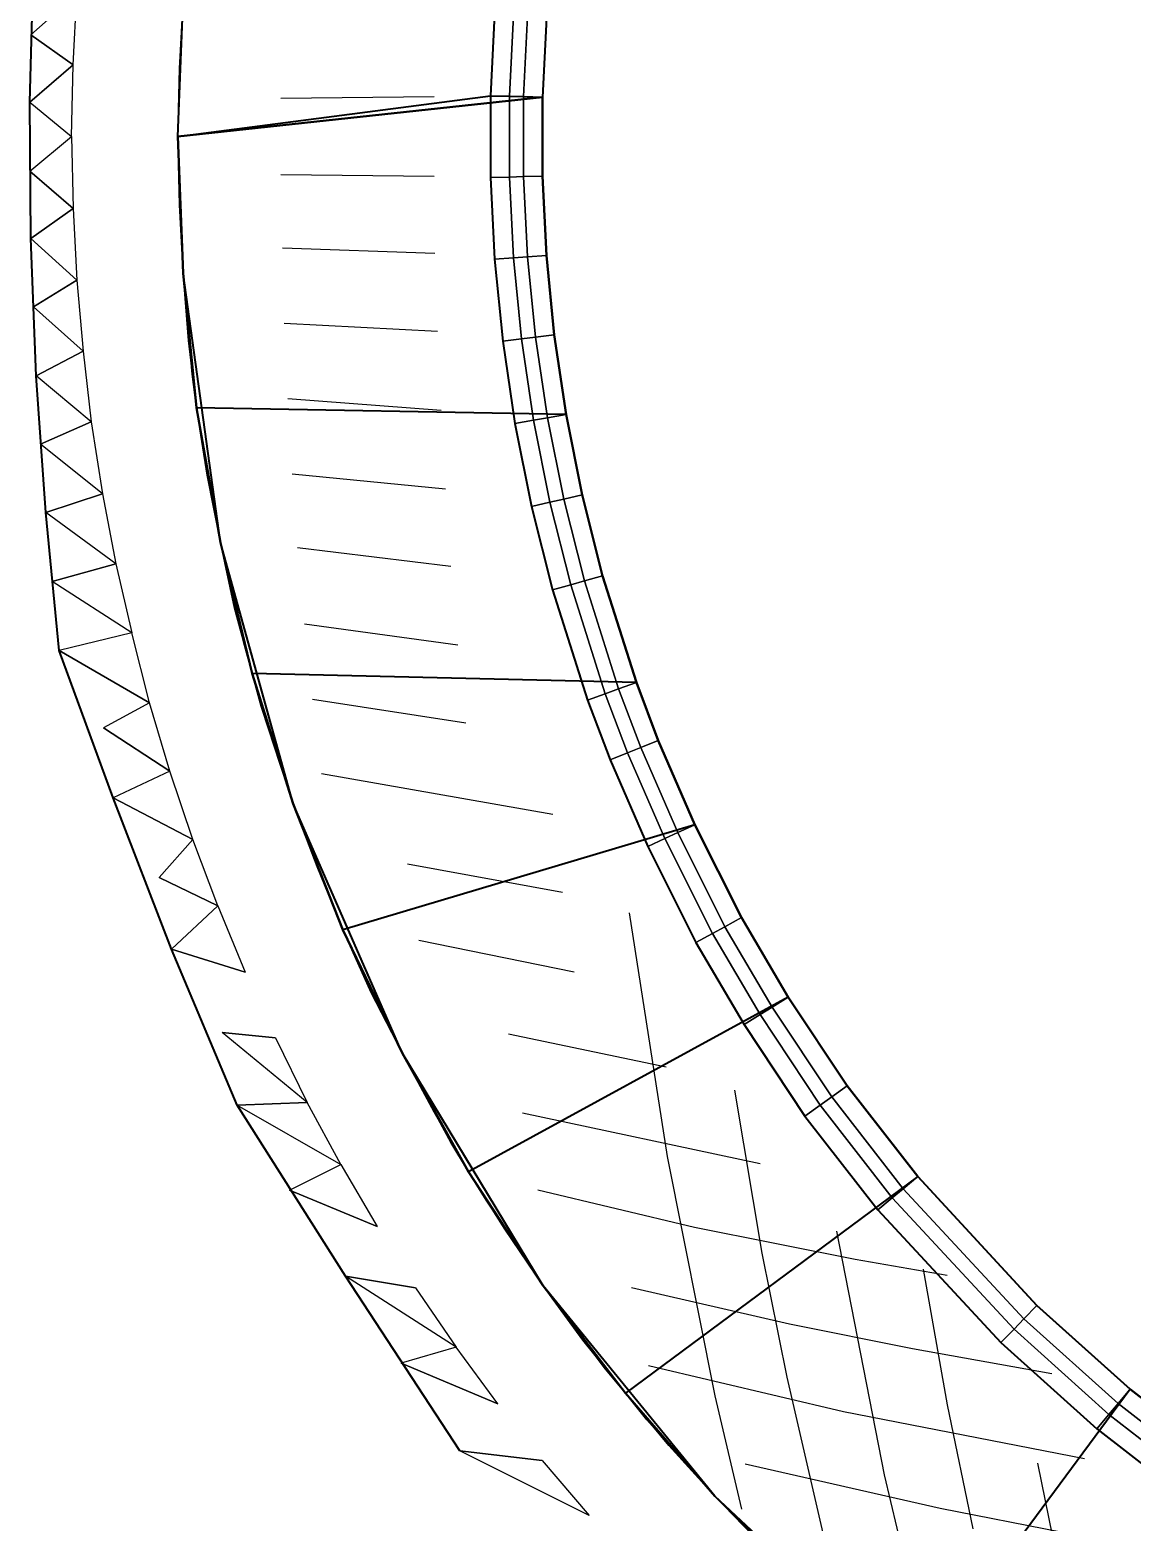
# Model space of a CAD drawing. Extents: x -24.1 to 24.1, y -24.4 to 24.4.
# Drawn here: x -24.15 to -11.71, y -15.64 to 1.2 of the extents above; entities that cross this region are included whole.
import ezdxf

# ---------------------------------------------------------------- set-up
doc = ezdxf.new("R2010")
doc.units = 0
doc.header["$MEASUREMENT"] = 0
doc.layers.get('0').update_dxf_attribs({"linetype": 'CONTINUOUS'})
for name, color, linetype in [('FEA2', 21, 'CONTINUOUS'), ('FEA3', 142, 'CONTINUOUS'), ('Mappers', 7, 'CONTINUOUS'), ('SupportsSph', 200, 'CONTINUOUS'), ('TendonPoints3', 7, 'CONTINUOUS')]:
    doc.layers.add(name, color=color, linetype=linetype)

msp = doc.modelspace()

# ---------------------------------------------------------------- linework, layer by layer
at = {"color": 6, "linetype": 'ByBlock', "lineweight": 40, "ltscale": 100}
for points in [[(-11.67, -19.21, 54.58), (-12.96, -18.36, 54.58), (-14.18, -17.44, 54.58), (-15.34, -16.43, 54.58), (-16.42, -15.34, 54.58), (-17.43, -14.18, 54.58), (-18.36, -12.97, 54.58), (-19.2, -11.68, 54.58), (-19.95, -10.34, 54.58), (-20.62, -8.95, 54.58), (-21.18, -7.53, 54.58), (-21.64, -6.06, 54.58), (-22, -4.58, 54.58), (-22.27, -3.06, 54.58), (-22.42, -1.54, 54.58), (-22.48, 0, 54.58), (-22.42, 1.53, 54.58)], [(-11.67, -19.21, 58.95), (-14.18, -17.44, 58.95), (-16.42, -15.34, 58.95), (-18.36, -12.97, 58.95), (-19.95, -10.34, 58.95), (-21.18, -7.53, 58.95), (-22, -4.58, 58.95), (-22.42, -1.54, 58.95), (-22.48, 0, 58.95), (-22.42, 1.53, 58.95)], [(-18.9062, 1.38287, 59.83309), (-18.95175, 0.46076, 59.83269), (-18.95175, -0.46076, 59.83269), (-18.9062, -1.38287, 59.83309), (-18.9062, -1.38287, 59.83309), (-18.81505, -2.3076, 59.83352), (-18.67667, -3.23671, 59.83413), (-18.4897, -4.17195, 59.83446), (-18.25214, -5.11502, 59.83397), (-17.85858, -6.3575, 59.83326), (-17.60344, -7.03295, 59.83331), (-17.17823, -8.01187, 59.83434), (-16.63487, -9.09455, 59.83188), (-16.08996, -10.01966, 59.83436), (-15.40445, -11.05249, 59.83147), (-14.58325, -12.11052, 59.83344), (-13.19439, -13.60912, 59.83403), (-12.11052, -14.58325, 59.83344), (-11.05249, -15.40445, 59.83147)], [(-18.32202, 1.34014, 58.90201), (-18.36617, 0.44653, 58.90162), (-18.36617, -0.44653, 58.90162), (-18.32202, -1.34014, 58.90201), (-18.23368, -2.2363, 58.90243), (-18.09958, -3.1367, 58.90302), (-17.91839, -4.04304, 58.90334), (-17.68817, -4.95697, 58.90286), (-17.30677, -6.16106, 58.90218), (-17.05952, -6.81564, 58.90223), (-16.64744, -7.76431, 58.90322), (-16.12087, -8.81354, 58.90084), (-15.5928, -9.71007, 58.90324), (-14.92847, -10.71098, 58.90044), (-14.13264, -11.73631, 58.90235), (-12.7867, -13.18861, 58.90292), (-11.73631, -14.13264, 58.90235), (-10.71098, -14.92847, 58.90044)], [(-15.34, -16.43, 54.58), (-16.42, -15.34, 54.58), (-17.43, -14.18, 54.58), (-18.36, -12.97, 54.58), (-19.2, -11.68, 54.58), (-19.95, -10.34, 54.58), (-20.62, -8.95, 54.58), (-21.18, -7.53, 54.58), (-21.64, -6.06, 54.58), (-22, -4.58, 54.58), (-22.27, -3.06, 54.58), (-22.42, -1.54, 54.58), (-22.48, 0, 54.58), (-18.36617, 0.44653, 58.90162), (-18.36617, -0.44653, 58.90162), (-18.32202, -1.34014, 58.90201), (-18.23368, -2.2363, 58.90243), (-18.09958, -3.1367, 58.90302), (-17.91839, -4.04304, 58.90334), (-17.68817, -4.95697, 58.90286), (-17.30677, -6.16106, 58.90218), (-17.05952, -6.81564, 58.90223), (-16.64744, -7.76431, 58.90322), (-16.12087, -8.81354, 58.90084), (-15.5928, -9.71007, 58.90324), (-14.92847, -10.71098, 58.90044), (-14.13264, -11.73631, 58.90235), (-12.7867, -13.18861, 58.90292), (-11.73631, -14.13264, 58.90235), (-10.71098, -14.92847, 58.90044)]]:
    msp.add_polyline3d(points, dxfattribs=at)
for points in [[(-22.42, 1.53, 58.95), (-22.32, 2.68, 57.58), (-22.42, 1.53, 56.77), (-22.47, 0.38, 57.58)], [(-22.42, 1.53, 55.67), (-22.36, 2.3, 55.13), (-22.42, 1.53, 54.58), (-22.46, 0.77, 55.13)], [(-22.42, 1.53, 56.77), (-22.36, 2.3, 56.22), (-22.42, 1.53, 55.67), (-22.46, 0.77, 56.22)], [(-22.42, 1.53, 58.95), (-22.47, 0.38, 57.58), (-22.48, 0, 57.86)], [(-22.46, 0.77, 56.22), (-22.42, 1.53, 55.67), (-22.46, 0.77, 55.13), (-22.48, 0, 55.67)], [(-22.48, 0, 57.13), (-22.47, 0.38, 57.58), (-22.42, 1.53, 56.77), (-22.46, 0.77, 56.22)], [(-22.42, 1.53, 54.58), (-22.48, 0, 54.58), (-22.46, 0.77, 55.13)], [(-22.42, 1.53, 58.95), (-22.48, 0, 58.95), (-22.48, 0, 57.86)], [(-18.69377, 1.36734, 59.49452), (-18.73881, 0.45559, 59.49412), (-18.95175, 0.46076, 59.83269), (-18.9062, 1.38287, 59.83309)], [(-18.53445, 1.35568, 59.24059), (-18.57911, 0.4517, 59.24019), (-18.73881, 0.45559, 59.49412), (-18.69377, 1.36734, 59.49452)], [(-18.32202, 1.34014, 58.90201), (-18.36617, 0.44653, 58.90162), (-18.57911, 0.4517, 59.24019), (-18.53445, 1.35568, 59.24059)], [(-22.46, 0.77, 56.22), (-22.48, 0, 57.13), (-22.48, 0, 55.67)], [(-22.46, 0.77, 55.13), (-22.48, 0, 55.67), (-22.48, 0, 54.58)], [(-22.47, 0.38, 57.58), (-22.48, 0, 57.86), (-22.48, 0, 57.13)]]:
    msp.add_3dface(points)
at = {"layer": 'FEA2', "color": 6, "linetype": 'ByBlock', "lineweight": 40, "ltscale": 100}
msp.add_polyline3d([(-22.48, 0, 54.58), (-22.48, 0, 55.67), (-22.48, 0, 57.13), (-22.48, 0, 57.86), (-22.48, 0, 58.95), (-18.95175, 0.46076, 59.83269), (-18.73881, 0.45559, 59.49412), (-18.57911, 0.4517, 59.24019), (-18.36617, 0.44653, 58.90162)], close=True, dxfattribs=at)
for points in [[(-14.18, -17.44, 58.95), (-16.42, -15.34, 58.95), (-18.36, -12.97, 58.95), (-19.95, -10.34, 58.95), (-21.18, -7.53, 58.95), (-22, -4.58, 58.95), (-22.42, -1.54, 58.95), (-22.48, 0, 58.95), (-18.95175, 0.46076, 59.83269), (-18.95175, -0.46076, 59.83269), (-18.9062, -1.38287, 59.83309), (-18.81505, -2.3076, 59.83352), (-18.67667, -3.23671, 59.83413), (-18.4897, -4.17195, 59.83446), (-18.25214, -5.11502, 59.83397), (-17.85858, -6.3575, 59.83326), (-17.60344, -7.03295, 59.83331), (-17.17823, -8.01187, 59.83434), (-16.63487, -9.09455, 59.83188), (-16.08996, -10.01966, 59.83436), (-15.40445, -11.05249, 59.83147), (-14.58325, -12.11052, 59.83344), (-13.19439, -13.60912, 59.83403), (-12.11052, -14.58325, 59.83344), (-11.05249, -15.40445, 59.83147)], [(-18.09958, -3.1367, 58.90302), (-18.23368, -2.2363, 58.90243), (-18.32202, -1.34014, 58.90201), (-18.36617, -0.44653, 58.90162), (-18.36617, 0.44653, 58.90162), (-22.48, 0, 54.58), (-22.42, -1.54, 54.58), (-22.27, -3.06, 54.58)], [(-17.30677, -6.16106, 58.90218), (-17.68817, -4.95697, 58.90286), (-17.91839, -4.04304, 58.90334), (-18.09958, -3.1367, 58.90302), (-22.27, -3.06, 54.58), (-22, -4.58, 54.58), (-21.64, -6.06, 54.58)], [(-16.64744, -7.76431, 58.90322), (-17.05952, -6.81564, 58.90223), (-17.30677, -6.16106, 58.90218), (-21.64, -6.06, 54.58), (-21.18, -7.53, 54.58), (-20.62, -8.95, 54.58)], [(-15.5928, -9.71007, 58.90324), (-16.12087, -8.81354, 58.90084), (-16.64744, -7.76431, 58.90322), (-20.62, -8.95, 54.58), (-19.95, -10.34, 54.58), (-19.2, -11.68, 54.58)], [(-14.13264, -11.73631, 58.90235), (-14.92847, -10.71098, 58.90044), (-15.5928, -9.71007, 58.90324), (-19.2, -11.68, 54.58), (-18.36, -12.97, 54.58), (-17.43, -14.18, 54.58)], [(-11.73631, -14.13264, 58.90235), (-12.7867, -13.18861, 58.90292), (-14.13264, -11.73631, 58.90235), (-17.43, -14.18, 54.58), (-16.42, -15.34, 54.58), (-15.34, -16.43, 54.58), (-14.18, -17.44, 54.58)], [(-8.81354, -16.12087, 58.90084), (-9.71007, -15.5928, 58.90324), (-10.71098, -14.92847, 58.90044), (-11.73631, -14.13264, 58.90235), (-14.18, -17.44, 54.58), (-12.96, -18.36, 54.58), (-11.67, -19.21, 54.58)]]:
    msp.add_polyline3d(points, dxfattribs=at)
at = {"layer": 'FEA2'}
for points in [[(-18.73881, 0.45559, 59.49412), (-18.73881, -0.45559, 59.49412), (-18.95175, -0.46076, 59.83269), (-18.95175, 0.46076, 59.83269)], [(-18.57911, 0.4517, 59.24019), (-18.57911, -0.4517, 59.24019), (-18.73881, -0.45559, 59.49412), (-18.73881, 0.45559, 59.49412)], [(-18.36617, 0.44653, 58.90162), (-18.36617, -0.44653, 58.90162), (-18.57911, -0.4517, 59.24019), (-18.57911, 0.4517, 59.24019)], [(-22.42, -1.54, 58.95), (-22.48, 0, 57.86), (-22.47, -0.38, 57.58)], [(-22.46, -0.77, 56.22), (-22.48, 0, 55.67), (-22.46, -0.77, 55.13), (-22.42, -1.54, 55.67)], [(-22.42, -1.54, 56.77), (-22.47, -0.38, 57.58), (-22.48, 0, 57.13), (-22.46, -0.77, 56.22)], [(-22.48, 0, 54.58), (-22.42, -1.54, 54.58), (-22.46, -0.77, 55.13)], [(-22.42, -1.54, 58.95), (-22.48, 0, 58.95), (-22.48, 0, 57.86)], [(-22.47, -0.38, 57.58), (-22.48, 0, 57.86), (-22.48, 0, 57.13)], [(-22.46, -0.77, 56.22), (-22.48, 0, 57.13), (-22.48, 0, 55.67)], [(-22.46, -0.77, 55.13), (-22.48, 0, 55.67), (-22.48, 0, 54.58)], [(-22.42, -1.54, 58.95), (-22.47, -0.38, 57.58), (-22.42, -1.54, 56.77), (-22.32, -2.68, 57.58)], [(-18.73881, -0.45559, 59.49412), (-18.69377, -1.36734, 59.49452), (-18.9062, -1.38287, 59.83309), (-18.95175, -0.46076, 59.83269)], [(-18.57911, -0.4517, 59.24019), (-18.53445, -1.35568, 59.24059), (-18.69377, -1.36734, 59.49452), (-18.73881, -0.45559, 59.49412)], [(-18.36617, -0.44653, 58.90162), (-18.32202, -1.34014, 58.90201), (-18.53445, -1.35568, 59.24059), (-18.57911, -0.4517, 59.24019)], [(-22.42, -1.54, 55.67), (-22.46, -0.77, 55.13), (-22.42, -1.54, 54.58), (-22.36, -2.3, 55.13)], [(-22.42, -1.54, 56.77), (-22.46, -0.77, 56.22), (-22.42, -1.54, 55.67), (-22.36, -2.3, 56.22)], [(-18.32202, -1.34014, 58.90201), (-18.23368, -2.2363, 58.90243), (-18.44509, -2.26223, 59.24101), (-18.53445, -1.35568, 59.24059)], [(-18.69377, -1.36734, 59.49452), (-18.60364, -2.28167, 59.49494), (-18.81505, -2.3076, 59.83352), (-18.9062, -1.38287, 59.83309)], [(-18.53445, -1.35568, 59.24059), (-18.44509, -2.26223, 59.24101), (-18.60364, -2.28167, 59.49494), (-18.69377, -1.36734, 59.49452)], [(-22.42, -1.54, 58.95), (-22.32, -2.68, 57.58), (-22.27, -3.06, 57.86)], [(-22, -4.58, 58.95), (-22.42, -1.54, 58.95), (-22.27, -3.06, 57.86)], [(-22.36, -2.3, 56.22), (-22.42, -1.54, 55.67), (-22.36, -2.3, 55.13), (-22.27, -3.06, 55.67)], [(-22.27, -3.06, 57.13), (-22.32, -2.68, 57.58), (-22.42, -1.54, 56.77), (-22.36, -2.3, 56.22)], [(-22.42, -1.54, 54.58), (-22.27, -3.06, 54.58), (-22.36, -2.3, 55.13)], [(-22.27, -3.06, 55.67), (-22.36, -2.3, 55.13), (-22.27, -3.06, 54.58), (-22.15, -3.82, 55.13)], [(-22.15, -3.82, 56.22), (-22.27, -3.06, 57.13), (-22.36, -2.3, 56.22), (-22.27, -3.06, 55.67)], [(-18.60364, -2.28167, 59.49494), (-18.46682, -3.20035, 59.49555), (-18.67667, -3.23671, 59.83413), (-18.81505, -2.3076, 59.83352)], [(-18.44509, -2.26223, 59.24101), (-18.30943, -3.17307, 59.24161), (-18.46682, -3.20035, 59.49555), (-18.60364, -2.28167, 59.49494)], [(-18.23368, -2.2363, 58.90243), (-18.09958, -3.1367, 58.90302), (-18.30943, -3.17307, 59.24161), (-18.44509, -2.26223, 59.24101)], [(-22.21, -3.44, 57.58), (-22.27, -3.06, 57.86), (-22.32, -2.68, 57.58), (-22.27, -3.06, 57.13)], [(-22, -4.58, 58.95), (-22.27, -3.06, 57.86), (-22.21, -3.44, 57.58)], [(-22.15, -3.82, 56.22), (-22.27, -3.06, 55.67), (-22.15, -3.82, 55.13), (-22, -4.58, 55.67)], [(-22.21, -3.44, 57.58), (-22.27, -3.06, 57.13), (-22.15, -3.82, 56.22), (-22, -4.58, 56.77)], [(-22.27, -3.06, 54.58), (-22, -4.58, 54.58), (-22.15, -3.82, 55.13)], [(-18.30943, -3.17307, 59.24161), (-18.12614, -4.08992, 59.24193), (-18.28195, -4.12507, 59.49587), (-18.46682, -3.20035, 59.49555)], [(-18.09958, -3.1367, 58.90302), (-17.91839, -4.04304, 58.90334), (-18.12614, -4.08992, 59.24193), (-18.30943, -3.17307, 59.24161)], [(-18.46682, -3.20035, 59.49555), (-18.28195, -4.12507, 59.49587), (-18.4897, -4.17195, 59.83446), (-18.67667, -3.23671, 59.83413)], [(-22, -4.58, 58.95), (-22.21, -3.44, 57.58), (-22, -4.58, 56.77), (-21.74, -5.7, 57.58)], [(-22, -4.58, 55.67), (-22.15, -3.82, 55.13), (-22, -4.58, 54.58), (-21.84, -5.32, 55.13)], [(-22, -4.58, 56.77), (-22.15, -3.82, 56.22), (-22, -4.58, 55.67), (-21.84, -5.32, 56.22)], [(-18.28195, -4.12507, 59.49587), (-18.04706, -5.05755, 59.49538), (-18.25214, -5.11502, 59.83397), (-18.4897, -4.17195, 59.83446)], [(-18.12614, -4.08992, 59.24193), (-17.89325, -5.01444, 59.24145), (-18.04706, -5.05755, 59.49538), (-18.28195, -4.12507, 59.49587)], [(-17.91839, -4.04304, 58.90334), (-17.68817, -4.95697, 58.90286), (-17.89325, -5.01444, 59.24145), (-18.12614, -4.08992, 59.24193)], [(-21.18, -7.53, 58.95), (-22, -4.58, 58.95), (-21.64, -6.06, 57.86)], [(-22, -4.58, 58.95), (-21.74, -5.7, 57.58), (-21.64, -6.06, 57.86)], [(-21.84, -5.32, 56.22), (-22, -4.58, 55.67), (-21.84, -5.32, 55.13), (-21.64, -6.06, 55.67)], [(-21.64, -6.06, 57.13), (-21.74, -5.7, 57.58), (-22, -4.58, 56.77), (-21.84, -5.32, 56.22)], [(-22, -4.58, 54.58), (-21.64, -6.06, 54.58), (-21.84, -5.32, 55.13)], [(-17.89325, -5.01444, 59.24145), (-17.50743, -6.23249, 59.24075), (-17.65792, -6.28606, 59.49469), (-18.04706, -5.05755, 59.49538)], [(-17.68817, -4.95697, 58.90286), (-17.30677, -6.16106, 58.90218), (-17.50743, -6.23249, 59.24075), (-17.89325, -5.01444, 59.24145)], [(-18.04706, -5.05755, 59.49538), (-17.65792, -6.28606, 59.49469), (-17.85858, -6.3575, 59.83326), (-18.25214, -5.11502, 59.83397)], [(-21.64, -6.06, 55.67), (-21.84, -5.32, 55.13), (-21.64, -6.06, 54.58), (-21.42, -6.8, 55.13)], [(-21.42, -6.8, 56.22), (-21.64, -6.06, 57.13), (-21.84, -5.32, 56.22), (-21.64, -6.06, 55.67)], [(-21.54, -6.43, 57.58), (-21.64, -6.06, 57.86), (-21.74, -5.7, 57.58), (-21.64, -6.06, 57.13)], [(-21.18, -7.53, 58.95), (-21.64, -6.06, 57.86), (-21.54, -6.43, 57.58)], [(-21.42, -6.8, 56.22), (-21.64, -6.06, 55.67), (-21.42, -6.8, 55.13), (-21.18, -7.53, 55.67)], [(-21.54, -6.43, 57.58), (-21.64, -6.06, 57.13), (-21.42, -6.8, 56.22), (-21.18, -7.53, 56.77)], [(-21.64, -6.06, 54.58), (-21.18, -7.53, 54.58), (-21.42, -6.8, 55.13)], [(-17.30677, -6.16106, 58.90218), (-17.05952, -6.81564, 58.90223), (-17.25731, -6.89466, 59.2408), (-17.50743, -6.23249, 59.24075)], [(-17.65792, -6.28606, 59.49469), (-17.40565, -6.95393, 59.49473), (-17.60344, -7.03295, 59.83331), (-17.85858, -6.3575, 59.83326)], [(-17.50743, -6.23249, 59.24075), (-17.25731, -6.89466, 59.2408), (-17.40565, -6.95393, 59.49473), (-17.65792, -6.28606, 59.49469)], [(-21.18, -7.53, 58.95), (-21.54, -6.43, 57.58), (-21.18, -7.53, 56.77), (-20.76, -8.6, 57.58)], [(-21.18, -7.53, 55.67), (-21.42, -6.8, 55.13), (-21.18, -7.53, 54.58), (-20.91, -8.24, 55.13)], [(-21.18, -7.53, 56.77), (-21.42, -6.8, 56.22), (-21.18, -7.53, 55.67), (-20.91, -8.24, 56.22)], [(-17.25731, -6.89466, 59.2408), (-16.84046, -7.85433, 59.24181), (-16.98522, -7.92185, 59.49575), (-17.40565, -6.95393, 59.49473)], [(-17.05952, -6.81564, 58.90223), (-16.64744, -7.76431, 58.90322), (-16.84046, -7.85433, 59.24181), (-17.25731, -6.89466, 59.2408)], [(-17.40565, -6.95393, 59.49473), (-16.98522, -7.92185, 59.49575), (-17.17823, -8.01187, 59.83434), (-17.60344, -7.03295, 59.83331)], [(-21.18, -7.53, 58.95), (-20.76, -8.6, 57.58), (-20.62, -8.95, 57.86)], [(-19.95, -10.34, 58.95), (-21.18, -7.53, 58.95), (-20.62, -8.95, 57.86)], [(-20.91, -8.24, 56.22), (-21.18, -7.53, 55.67), (-20.91, -8.24, 55.13), (-20.62, -8.95, 55.67)], [(-20.62, -8.95, 57.13), (-20.76, -8.6, 57.58), (-21.18, -7.53, 56.77), (-20.91, -8.24, 56.22)], [(-21.18, -7.53, 54.58), (-20.62, -8.95, 54.58), (-20.91, -8.24, 55.13)], [(-16.84046, -7.85433, 59.24181), (-16.30778, -8.91572, 59.2394), (-16.44796, -8.99236, 59.49332), (-16.98522, -7.92185, 59.49575)], [(-16.64744, -7.76431, 58.90322), (-16.12087, -8.81354, 58.90084), (-16.30778, -8.91572, 59.2394), (-16.84046, -7.85433, 59.24181)], [(-16.98522, -7.92185, 59.49575), (-16.44796, -8.99236, 59.49332), (-16.63487, -9.09455, 59.83188), (-17.17823, -8.01187, 59.83434)], [(-20.62, -8.95, 55.67), (-20.91, -8.24, 55.13), (-20.62, -8.95, 54.58), (-20.3, -9.66, 55.13)], [(-20.3, -9.66, 56.22), (-20.62, -8.95, 57.13), (-20.91, -8.24, 56.22), (-20.62, -8.95, 55.67)], [(-20.46, -9.3, 57.58), (-20.62, -8.95, 57.86), (-20.76, -8.6, 57.58), (-20.62, -8.95, 57.13)], [(-16.30778, -8.91572, 59.2394), (-15.77358, -9.82265, 59.24183), (-15.90917, -9.90708, 59.49577), (-16.44796, -8.99236, 59.49332)], [(-16.12087, -8.81354, 58.90084), (-15.5928, -9.71007, 58.90324), (-15.77358, -9.82265, 59.24183), (-16.30778, -8.91572, 59.2394)], [(-19.95, -10.34, 58.95), (-20.62, -8.95, 57.86), (-20.46, -9.3, 57.58)], [(-20.3, -9.66, 56.22), (-20.62, -8.95, 55.67), (-20.3, -9.66, 55.13), (-19.95, -10.34, 55.67)], [(-19.95, -10.34, 56.77), (-20.46, -9.3, 57.58), (-20.62, -8.95, 57.13), (-20.3, -9.66, 56.22)], [(-20.62, -8.95, 54.58), (-19.95, -10.34, 54.58), (-20.3, -9.66, 55.13)], [(-16.44796, -8.99236, 59.49332), (-15.90917, -9.90708, 59.49577), (-16.08996, -10.01966, 59.83436), (-16.63487, -9.09455, 59.83188)], [(-19.95, -10.34, 58.95), (-20.46, -9.3, 57.58), (-19.95, -10.34, 56.77), (-19.4, -11.35, 57.58)], [(-19.95, -10.34, 55.67), (-20.3, -9.66, 55.13), (-19.95, -10.34, 54.58), (-19.59, -11.01, 55.13)], [(-19.95, -10.34, 56.77), (-20.3, -9.66, 56.22), (-19.95, -10.34, 55.67), (-19.59, -11.01, 56.22)], [(-15.5928, -9.71007, 58.90324), (-14.92847, -10.71098, 58.90044), (-15.10155, -10.83516, 59.239), (-15.77358, -9.82265, 59.24183)], [(-15.90917, -9.90708, 59.49577), (-15.23136, -10.9283, 59.49292), (-15.40445, -11.05249, 59.83147), (-16.08996, -10.01966, 59.83436)], [(-15.77358, -9.82265, 59.24183), (-15.10155, -10.83516, 59.239), (-15.23136, -10.9283, 59.49292), (-15.90917, -9.90708, 59.49577)], [(-19.95, -10.34, 58.95), (-19.4, -11.35, 57.58), (-19.2, -11.68, 57.86)], [(-18.36, -12.97, 58.95), (-19.95, -10.34, 58.95), (-19.2, -11.68, 57.86)], [(-19.59, -11.01, 56.22), (-19.95, -10.34, 55.67), (-19.59, -11.01, 55.13), (-19.2, -11.68, 55.67)], [(-19.2, -11.68, 57.13), (-19.4, -11.35, 57.58), (-19.95, -10.34, 56.77), (-19.59, -11.01, 56.22)], [(-19.95, -10.34, 54.58), (-19.2, -11.68, 54.58), (-19.59, -11.01, 55.13)], [(-14.92847, -10.71098, 58.90044), (-14.13264, -11.73631, 58.90235), (-14.2965, -11.87239, 59.24093), (-15.10155, -10.83516, 59.239)], [(-15.23136, -10.9283, 59.49292), (-14.41939, -11.97444, 59.49486), (-14.58325, -12.11052, 59.83344), (-15.40445, -11.05249, 59.83147)], [(-15.10155, -10.83516, 59.239), (-14.2965, -11.87239, 59.24093), (-14.41939, -11.97444, 59.49486), (-15.23136, -10.9283, 59.49292)], [(-19.2, -11.68, 55.67), (-19.59, -11.01, 55.13), (-19.2, -11.68, 54.58), (-18.79, -12.33, 55.13)], [(-18.79, -12.33, 56.22), (-19.2, -11.68, 57.13), (-19.59, -11.01, 56.22), (-19.2, -11.68, 55.67)], [(-19, -12, 57.58), (-19.2, -11.68, 57.86), (-19.4, -11.35, 57.58), (-19.2, -11.68, 57.13)], [(-18.36, -12.97, 58.95), (-19.2, -11.68, 57.86), (-19, -12, 57.58)], [(-18.79, -12.33, 56.22), (-19.2, -11.68, 55.67), (-18.79, -12.33, 55.13), (-18.36, -12.97, 55.67)], [(-19, -12, 57.58), (-19.2, -11.68, 57.13), (-18.79, -12.33, 56.22), (-18.36, -12.97, 56.77)], [(-19.2, -11.68, 54.58), (-18.36, -12.97, 54.58), (-18.79, -12.33, 55.13)], [(-14.13264, -11.73631, 58.90235), (-12.7867, -13.18861, 58.90292), (-12.93495, -13.34152, 59.24151), (-14.2965, -11.87239, 59.24093)], [(-14.2965, -11.87239, 59.24093), (-12.93495, -13.34152, 59.24151), (-13.04614, -13.45621, 59.49545), (-14.41939, -11.97444, 59.49486)], [(-18.36, -12.97, 58.95), (-19, -12, 57.58), (-18.36, -12.97, 56.77), (-17.67, -13.89, 57.58)], [(-14.41939, -11.97444, 59.49486), (-13.04614, -13.45621, 59.49545), (-13.19439, -13.60912, 59.83403), (-14.58325, -12.11052, 59.83344)], [(-18.36, -12.97, 55.67), (-18.79, -12.33, 55.13), (-18.36, -12.97, 54.58), (-17.91, -13.58, 55.13)], [(-18.36, -12.97, 56.77), (-18.79, -12.33, 56.22), (-18.36, -12.97, 55.67), (-17.91, -13.58, 56.22)], [(-18.36, -12.97, 58.95), (-17.67, -13.89, 57.58), (-17.43, -14.18, 57.86)], [(-16.42, -15.34, 58.95), (-18.36, -12.97, 58.95), (-17.43, -14.18, 57.86)], [(-17.91, -13.58, 56.22), (-18.36, -12.97, 55.67), (-17.91, -13.58, 55.13), (-17.43, -14.18, 55.67)], [(-17.43, -14.18, 57.13), (-17.67, -13.89, 57.58), (-18.36, -12.97, 56.77), (-17.91, -13.58, 56.22)], [(-18.36, -12.97, 54.58), (-17.43, -14.18, 54.58), (-17.91, -13.58, 55.13)], [(-12.7867, -13.18861, 58.90292), (-11.73631, -14.13264, 58.90235), (-11.87239, -14.2965, 59.24093), (-12.93495, -13.34152, 59.24151)], [(-13.04614, -13.45621, 59.49545), (-11.97444, -14.41939, 59.49486), (-12.11052, -14.58325, 59.83344), (-13.19439, -13.60912, 59.83403)], [(-12.93495, -13.34152, 59.24151), (-11.87239, -14.2965, 59.24093), (-11.97444, -14.41939, 59.49486), (-13.04614, -13.45621, 59.49545)], [(-17.43, -14.18, 55.67), (-17.91, -13.58, 55.13), (-17.43, -14.18, 54.58), (-16.94, -14.77, 55.13)], [(-16.94, -14.77, 56.22), (-17.43, -14.18, 57.13), (-17.91, -13.58, 56.22), (-17.43, -14.18, 55.67)], [(-17.19, -14.48, 57.58), (-17.43, -14.18, 57.86), (-17.67, -13.89, 57.58), (-17.43, -14.18, 57.13)], [(-11.73631, -14.13264, 58.90235), (-10.71098, -14.92847, 58.90044), (-10.83516, -15.10155, 59.239), (-11.87239, -14.2965, 59.24093)], [(-16.42, -15.34, 58.95), (-17.43, -14.18, 57.86), (-17.19, -14.48, 57.58)], [(-16.94, -14.77, 56.22), (-17.43, -14.18, 55.67), (-16.94, -14.77, 55.13), (-16.42, -15.34, 55.67)], [(-16.42, -15.34, 56.77), (-17.19, -14.48, 57.58), (-17.43, -14.18, 57.13), (-16.94, -14.77, 56.22)], [(-17.43, -14.18, 54.58), (-16.42, -15.34, 54.58), (-16.94, -14.77, 55.13)], [(-11.87239, -14.2965, 59.24093), (-10.83516, -15.10155, 59.239), (-10.9283, -15.23136, 59.49292), (-11.97444, -14.41939, 59.49486)], [(-16.42, -15.34, 58.95), (-17.19, -14.48, 57.58), (-16.42, -15.34, 56.77), (-15.62, -16.16, 57.58)], [(-11.97444, -14.41939, 59.49486), (-10.9283, -15.23136, 59.49292), (-11.05249, -15.40445, 59.83147), (-12.11052, -14.58325, 59.83344)], [(-16.42, -15.34, 55.67), (-16.94, -14.77, 55.13), (-16.42, -15.34, 54.58), (-15.89, -15.89, 55.13)], [(-16.42, -15.34, 56.77), (-16.94, -14.77, 56.22), (-16.42, -15.34, 55.67), (-15.89, -15.89, 56.22)], [(-16.42, -15.34, 58.95), (-15.62, -16.16, 57.58), (-15.34, -16.43, 57.86)], [(-14.18, -17.44, 58.95), (-16.42, -15.34, 58.95), (-15.34, -16.43, 57.86)], [(-15.89, -15.89, 56.22), (-16.42, -15.34, 55.67), (-15.89, -15.89, 55.13), (-15.34, -16.43, 55.67)], [(-15.34, -16.43, 57.13), (-15.62, -16.16, 57.58), (-16.42, -15.34, 56.77), (-15.89, -15.89, 56.22)], [(-16.42, -15.34, 54.58), (-15.34, -16.43, 54.58), (-15.89, -15.89, 55.13)]]:
    msp.add_3dface(points, dxfattribs=at)
at = {"layer": 'FEA3', "color": 40, "linetype": 'ByBlock', "lineweight": 40, "ltscale": 100}
for points in [[(-11.67, -19.21, 58.95), (-14.18, -17.44, 58.95), (-16.42, -15.34, 58.95), (-18.36, -12.97, 58.95), (-19.95, -10.34, 58.95), (-21.18, -7.53, 58.95), (-22, -4.58, 58.95), (-22.42, -1.54, 58.95), (-22.48, 0, 58.95), (-22.42, 1.53, 58.95)], [(-11.67, -19.21, 54.58), (-12.96, -18.36, 54.58), (-14.18, -17.44, 54.58), (-15.34, -16.43, 54.58), (-16.42, -15.34, 54.58), (-17.43, -14.18, 54.58), (-18.36, -12.97, 54.58), (-19.2, -11.68, 54.58), (-19.95, -10.34, 54.58), (-20.62, -8.95, 54.58), (-21.18, -7.53, 54.58), (-21.64, -6.06, 54.58), (-22, -4.58, 54.58), (-22.27, -3.06, 54.58), (-22.42, -1.54, 54.58), (-22.48, 0, 54.58), (-22.42, 1.53, 54.58)], [(-18.9062, 1.38287, 59.83309), (-18.95175, 0.46076, 59.83269), (-18.95175, -0.46076, 59.83269), (-18.9062, -1.38287, 59.83309), (-18.81505, -2.3076, 59.83352), (-18.67667, -3.23671, 59.83413), (-18.4897, -4.17195, 59.83446), (-18.25214, -5.11502, 59.83397), (-17.85858, -6.3575, 59.83326), (-17.60344, -7.03295, 59.83331), (-17.17823, -8.01187, 59.83434), (-16.63487, -9.09455, 59.83188), (-16.08996, -10.01966, 59.83436), (-15.40445, -11.05249, 59.83147), (-14.58325, -12.11052, 59.83344), (-13.19439, -13.60912, 59.83403), (-12.11052, -14.58325, 59.83344), (-11.05249, -15.40445, 59.83147)], [(-18.32202, 1.34014, 58.90201), (-18.36617, 0.44653, 58.90162), (-18.36617, -0.44653, 58.90162), (-18.32202, -1.34014, 58.90201), (-18.23368, -2.2363, 58.90243), (-18.09958, -3.1367, 58.90302), (-17.91839, -4.04304, 58.90334), (-17.68817, -4.95697, 58.90286), (-17.30677, -6.16106, 58.90218), (-17.05952, -6.81564, 58.90223), (-16.64744, -7.76431, 58.90322), (-16.12087, -8.81354, 58.90084), (-15.5928, -9.71007, 58.90324), (-14.92847, -10.71098, 58.90044), (-14.13264, -11.73631, 58.90235), (-12.7867, -13.18861, 58.90292), (-11.73631, -14.13264, 58.90235), (-10.71098, -14.92847, 58.90044)]]:
    msp.add_polyline3d(points, dxfattribs=at)
at = {"layer": 'FEA3'}
for points in [[(-22.42, 1.53, 58.95), (-22.32, 2.68, 57.58), (-22.42, 1.53, 56.77), (-22.47, 0.38, 57.58)], [(-22.42, 1.53, 55.67), (-22.36, 2.3, 55.13), (-22.42, 1.53, 54.58), (-22.46, 0.77, 55.13)], [(-22.42, 1.53, 56.77), (-22.36, 2.3, 56.22), (-22.42, 1.53, 55.67), (-22.46, 0.77, 56.22)], [(-22.46, 0.77, 56.22), (-22.42, 1.53, 55.67), (-22.46, 0.77, 55.13), (-22.48, 0, 55.67)], [(-22.48, 0, 57.13), (-22.47, 0.38, 57.58), (-22.42, 1.53, 56.77), (-22.46, 0.77, 56.22)], [(-22.42, 1.53, 58.95), (-22.47, 0.38, 57.58), (-22.48, 0, 57.86)], [(-22.42, 1.53, 54.58), (-22.48, 0, 54.58), (-22.46, 0.77, 55.13)], [(-22.42, 1.53, 58.95), (-22.48, 0, 58.95), (-22.48, 0, 57.86)], [(-18.69377, 1.36734, 59.49452), (-18.73881, 0.45559, 59.49412), (-18.95175, 0.46076, 59.83269), (-18.9062, 1.38287, 59.83309)], [(-18.53445, 1.35568, 59.24059), (-18.57911, 0.4517, 59.24019), (-18.73881, 0.45559, 59.49412), (-18.69377, 1.36734, 59.49452)], [(-18.32202, 1.34014, 58.90201), (-18.36617, 0.44653, 58.90162), (-18.57911, 0.4517, 59.24019), (-18.53445, 1.35568, 59.24059)], [(-22.46, 0.77, 56.22), (-22.48, 0, 57.13), (-22.48, 0, 55.67)], [(-22.46, 0.77, 55.13), (-22.48, 0, 55.67), (-22.48, 0, 54.58)], [(-22.47, 0.38, 57.58), (-22.48, 0, 57.86), (-22.48, 0, 57.13)], [(-18.73881, 0.45559, 59.49412), (-18.73881, -0.45559, 59.49412), (-18.95175, -0.46076, 59.83269), (-18.95175, 0.46076, 59.83269)], [(-18.57911, 0.4517, 59.24019), (-18.57911, -0.4517, 59.24019), (-18.73881, -0.45559, 59.49412), (-18.73881, 0.45559, 59.49412)], [(-18.36617, 0.44653, 58.90162), (-18.36617, -0.44653, 58.90162), (-18.57911, -0.4517, 59.24019), (-18.57911, 0.4517, 59.24019)], [(-22.46, -0.77, 56.22), (-22.48, 0, 55.67), (-22.46, -0.77, 55.13), (-22.42, -1.54, 55.67)], [(-22.42, -1.54, 58.95), (-22.48, 0, 57.86), (-22.47, -0.38, 57.58)], [(-22.42, -1.54, 56.77), (-22.47, -0.38, 57.58), (-22.48, 0, 57.13), (-22.46, -0.77, 56.22)], [(-22.48, 0, 54.58), (-22.42, -1.54, 54.58), (-22.46, -0.77, 55.13)], [(-22.42, -1.54, 58.95), (-22.48, 0, 58.95), (-22.48, 0, 57.86)], [(-22.47, -0.38, 57.58), (-22.48, 0, 57.86), (-22.48, 0, 57.13)], [(-22.46, -0.77, 56.22), (-22.48, 0, 57.13), (-22.48, 0, 55.67)], [(-22.46, -0.77, 55.13), (-22.48, 0, 55.67), (-22.48, 0, 54.58)], [(-22.42, -1.54, 58.95), (-22.47, -0.38, 57.58), (-22.42, -1.54, 56.77), (-22.32, -2.68, 57.58)], [(-18.73881, -0.45559, 59.49412), (-18.69377, -1.36734, 59.49452), (-18.9062, -1.38287, 59.83309), (-18.95175, -0.46076, 59.83269)], [(-18.57911, -0.4517, 59.24019), (-18.53445, -1.35568, 59.24059), (-18.69377, -1.36734, 59.49452), (-18.73881, -0.45559, 59.49412)], [(-18.36617, -0.44653, 58.90162), (-18.32202, -1.34014, 58.90201), (-18.53445, -1.35568, 59.24059), (-18.57911, -0.4517, 59.24019)], [(-22.42, -1.54, 56.77), (-22.46, -0.77, 56.22), (-22.42, -1.54, 55.67), (-22.36, -2.3, 56.22)], [(-22.42, -1.54, 55.67), (-22.46, -0.77, 55.13), (-22.42, -1.54, 54.58), (-22.36, -2.3, 55.13)], [(-18.32202, -1.34014, 58.90201), (-18.23368, -2.2363, 58.90243), (-18.44509, -2.26223, 59.24101), (-18.53445, -1.35568, 59.24059)], [(-18.69377, -1.36734, 59.49452), (-18.60364, -2.28167, 59.49494), (-18.81505, -2.3076, 59.83352), (-18.9062, -1.38287, 59.83309)], [(-18.53445, -1.35568, 59.24059), (-18.44509, -2.26223, 59.24101), (-18.60364, -2.28167, 59.49494), (-18.69377, -1.36734, 59.49452)], [(-22, -4.58, 58.95), (-22.42, -1.54, 58.95), (-22.27, -3.06, 57.86)], [(-22.42, -1.54, 58.95), (-22.32, -2.68, 57.58), (-22.27, -3.06, 57.86)], [(-22.36, -2.3, 56.22), (-22.42, -1.54, 55.67), (-22.36, -2.3, 55.13), (-22.27, -3.06, 55.67)], [(-22.27, -3.06, 57.13), (-22.32, -2.68, 57.58), (-22.42, -1.54, 56.77), (-22.36, -2.3, 56.22)], [(-22.42, -1.54, 54.58), (-22.27, -3.06, 54.58), (-22.36, -2.3, 55.13)], [(-22.27, -3.06, 55.67), (-22.36, -2.3, 55.13), (-22.27, -3.06, 54.58), (-22.15, -3.82, 55.13)], [(-22.15, -3.82, 56.22), (-22.27, -3.06, 57.13), (-22.36, -2.3, 56.22), (-22.27, -3.06, 55.67)], [(-18.60364, -2.28167, 59.49494), (-18.46682, -3.20035, 59.49555), (-18.67667, -3.23671, 59.83413), (-18.81505, -2.3076, 59.83352)], [(-18.44509, -2.26223, 59.24101), (-18.30943, -3.17307, 59.24161), (-18.46682, -3.20035, 59.49555), (-18.60364, -2.28167, 59.49494)], [(-18.23368, -2.2363, 58.90243), (-18.09958, -3.1367, 58.90302), (-18.30943, -3.17307, 59.24161), (-18.44509, -2.26223, 59.24101)], [(-22.21, -3.44, 57.58), (-22.27, -3.06, 57.86), (-22.32, -2.68, 57.58), (-22.27, -3.06, 57.13)], [(-22, -4.58, 58.95), (-22.27, -3.06, 57.86), (-22.21, -3.44, 57.58)], [(-22.15, -3.82, 56.22), (-22.27, -3.06, 55.67), (-22.15, -3.82, 55.13), (-22, -4.58, 55.67)], [(-22.21, -3.44, 57.58), (-22.27, -3.06, 57.13), (-22.15, -3.82, 56.22), (-22, -4.58, 56.77)], [(-22.27, -3.06, 54.58), (-22, -4.58, 54.58), (-22.15, -3.82, 55.13)], [(-18.30943, -3.17307, 59.24161), (-18.12614, -4.08992, 59.24193), (-18.28195, -4.12507, 59.49587), (-18.46682, -3.20035, 59.49555)], [(-18.09958, -3.1367, 58.90302), (-17.91839, -4.04304, 58.90334), (-18.12614, -4.08992, 59.24193), (-18.30943, -3.17307, 59.24161)], [(-18.46682, -3.20035, 59.49555), (-18.28195, -4.12507, 59.49587), (-18.4897, -4.17195, 59.83446), (-18.67667, -3.23671, 59.83413)], [(-22, -4.58, 58.95), (-22.21, -3.44, 57.58), (-22, -4.58, 56.77), (-21.74, -5.7, 57.58)], [(-22, -4.58, 55.67), (-22.15, -3.82, 55.13), (-22, -4.58, 54.58), (-21.84, -5.32, 55.13)], [(-22, -4.58, 56.77), (-22.15, -3.82, 56.22), (-22, -4.58, 55.67), (-21.84, -5.32, 56.22)], [(-18.28195, -4.12507, 59.49587), (-18.04706, -5.05755, 59.49538), (-18.25214, -5.11502, 59.83397), (-18.4897, -4.17195, 59.83446)], [(-18.12614, -4.08992, 59.24193), (-17.89325, -5.01444, 59.24145), (-18.04706, -5.05755, 59.49538), (-18.28195, -4.12507, 59.49587)], [(-17.91839, -4.04304, 58.90334), (-17.68817, -4.95697, 58.90286), (-17.89325, -5.01444, 59.24145), (-18.12614, -4.08992, 59.24193)], [(-22, -4.58, 58.95), (-21.74, -5.7, 57.58), (-21.64, -6.06, 57.86)], [(-21.18, -7.53, 58.95), (-22, -4.58, 58.95), (-21.64, -6.06, 57.86)], [(-21.84, -5.32, 56.22), (-22, -4.58, 55.67), (-21.84, -5.32, 55.13), (-21.64, -6.06, 55.67)], [(-21.64, -6.06, 57.13), (-21.74, -5.7, 57.58), (-22, -4.58, 56.77), (-21.84, -5.32, 56.22)], [(-22, -4.58, 54.58), (-21.64, -6.06, 54.58), (-21.84, -5.32, 55.13)], [(-17.89325, -5.01444, 59.24145), (-17.50743, -6.23249, 59.24075), (-17.65792, -6.28606, 59.49469), (-18.04706, -5.05755, 59.49538)], [(-17.68817, -4.95697, 58.90286), (-17.30677, -6.16106, 58.90218), (-17.50743, -6.23249, 59.24075), (-17.89325, -5.01444, 59.24145)], [(-18.04706, -5.05755, 59.49538), (-17.65792, -6.28606, 59.49469), (-17.85858, -6.3575, 59.83326), (-18.25214, -5.11502, 59.83397)], [(-21.64, -6.06, 55.67), (-21.84, -5.32, 55.13), (-21.64, -6.06, 54.58), (-21.42, -6.8, 55.13)], [(-21.42, -6.8, 56.22), (-21.64, -6.06, 57.13), (-21.84, -5.32, 56.22), (-21.64, -6.06, 55.67)], [(-21.54, -6.43, 57.58), (-21.64, -6.06, 57.86), (-21.74, -5.7, 57.58), (-21.64, -6.06, 57.13)], [(-21.18, -7.53, 58.95), (-21.64, -6.06, 57.86), (-21.54, -6.43, 57.58)], [(-21.42, -6.8, 56.22), (-21.64, -6.06, 55.67), (-21.42, -6.8, 55.13), (-21.18, -7.53, 55.67)], [(-21.18, -7.53, 56.77), (-21.54, -6.43, 57.58), (-21.64, -6.06, 57.13), (-21.42, -6.8, 56.22)], [(-21.64, -6.06, 54.58), (-21.18, -7.53, 54.58), (-21.42, -6.8, 55.13)], [(-17.30677, -6.16106, 58.90218), (-17.05952, -6.81564, 58.90223), (-17.25731, -6.89466, 59.2408), (-17.50743, -6.23249, 59.24075)], [(-17.65792, -6.28606, 59.49469), (-17.40565, -6.95393, 59.49473), (-17.60344, -7.03295, 59.83331), (-17.85858, -6.3575, 59.83326)], [(-17.50743, -6.23249, 59.24075), (-17.25731, -6.89466, 59.2408), (-17.40565, -6.95393, 59.49473), (-17.65792, -6.28606, 59.49469)], [(-21.18, -7.53, 58.95), (-21.54, -6.43, 57.58), (-21.18, -7.53, 56.77), (-20.76, -8.6, 57.58)], [(-21.18, -7.53, 55.67), (-21.42, -6.8, 55.13), (-21.18, -7.53, 54.58), (-20.91, -8.24, 55.13)], [(-21.18, -7.53, 56.77), (-21.42, -6.8, 56.22), (-21.18, -7.53, 55.67), (-20.91, -8.24, 56.22)], [(-17.25731, -6.89466, 59.2408), (-16.84046, -7.85433, 59.24181), (-16.98522, -7.92185, 59.49575), (-17.40565, -6.95393, 59.49473)], [(-17.05952, -6.81564, 58.90223), (-16.64744, -7.76431, 58.90322), (-16.84046, -7.85433, 59.24181), (-17.25731, -6.89466, 59.2408)], [(-17.40565, -6.95393, 59.49473), (-16.98522, -7.92185, 59.49575), (-17.17823, -8.01187, 59.83434), (-17.60344, -7.03295, 59.83331)], [(-19.95, -10.34, 58.95), (-21.18, -7.53, 58.95), (-20.62, -8.95, 57.86)], [(-21.18, -7.53, 58.95), (-20.76, -8.6, 57.58), (-20.62, -8.95, 57.86)], [(-20.91, -8.24, 56.22), (-21.18, -7.53, 55.67), (-20.91, -8.24, 55.13), (-20.62, -8.95, 55.67)], [(-20.62, -8.95, 57.13), (-20.76, -8.6, 57.58), (-21.18, -7.53, 56.77), (-20.91, -8.24, 56.22)], [(-21.18, -7.53, 54.58), (-20.62, -8.95, 54.58), (-20.91, -8.24, 55.13)], [(-16.84046, -7.85433, 59.24181), (-16.30778, -8.91572, 59.2394), (-16.44796, -8.99236, 59.49332), (-16.98522, -7.92185, 59.49575)], [(-16.64744, -7.76431, 58.90322), (-16.12087, -8.81354, 58.90084), (-16.30778, -8.91572, 59.2394), (-16.84046, -7.85433, 59.24181)], [(-16.98522, -7.92185, 59.49575), (-16.44796, -8.99236, 59.49332), (-16.63487, -9.09455, 59.83188), (-17.17823, -8.01187, 59.83434)], [(-20.62, -8.95, 55.67), (-20.91, -8.24, 55.13), (-20.62, -8.95, 54.58), (-20.3, -9.66, 55.13)], [(-20.3, -9.66, 56.22), (-20.62, -8.95, 57.13), (-20.91, -8.24, 56.22), (-20.62, -8.95, 55.67)], [(-20.46, -9.3, 57.58), (-20.62, -8.95, 57.86), (-20.76, -8.6, 57.58), (-20.62, -8.95, 57.13)], [(-16.30778, -8.91572, 59.2394), (-15.77358, -9.82265, 59.24183), (-15.90917, -9.90708, 59.49577), (-16.44796, -8.99236, 59.49332)], [(-16.12087, -8.81354, 58.90084), (-15.5928, -9.71007, 58.90324), (-15.77358, -9.82265, 59.24183), (-16.30778, -8.91572, 59.2394)], [(-19.95, -10.34, 58.95), (-20.62, -8.95, 57.86), (-20.46, -9.3, 57.58)], [(-20.3, -9.66, 56.22), (-20.62, -8.95, 55.67), (-20.3, -9.66, 55.13), (-19.95, -10.34, 55.67)], [(-20.46, -9.3, 57.58), (-20.62, -8.95, 57.13), (-20.3, -9.66, 56.22), (-19.95, -10.34, 56.77)], [(-20.62, -8.95, 54.58), (-19.95, -10.34, 54.58), (-20.3, -9.66, 55.13)], [(-16.44796, -8.99236, 59.49332), (-15.90917, -9.90708, 59.49577), (-16.08996, -10.01966, 59.83436), (-16.63487, -9.09455, 59.83188)], [(-19.95, -10.34, 58.95), (-20.46, -9.3, 57.58), (-19.95, -10.34, 56.77), (-19.4, -11.35, 57.58)], [(-19.95, -10.34, 55.67), (-20.3, -9.66, 55.13), (-19.95, -10.34, 54.58), (-19.59, -11.01, 55.13)], [(-19.95, -10.34, 56.77), (-20.3, -9.66, 56.22), (-19.95, -10.34, 55.67), (-19.59, -11.01, 56.22)], [(-15.5928, -9.71007, 58.90324), (-14.92847, -10.71098, 58.90044), (-15.10155, -10.83516, 59.239), (-15.77358, -9.82265, 59.24183)], [(-15.90917, -9.90708, 59.49577), (-15.23136, -10.9283, 59.49292), (-15.40445, -11.05249, 59.83147), (-16.08996, -10.01966, 59.83436)], [(-15.77358, -9.82265, 59.24183), (-15.10155, -10.83516, 59.239), (-15.23136, -10.9283, 59.49292), (-15.90917, -9.90708, 59.49577)], [(-19.95, -10.34, 58.95), (-19.4, -11.35, 57.58), (-19.2, -11.68, 57.86)], [(-18.36, -12.97, 58.95), (-19.95, -10.34, 58.95), (-19.2, -11.68, 57.86)], [(-19.59, -11.01, 56.22), (-19.95, -10.34, 55.67), (-19.59, -11.01, 55.13), (-19.2, -11.68, 55.67)], [(-19.2, -11.68, 57.13), (-19.4, -11.35, 57.58), (-19.95, -10.34, 56.77), (-19.59, -11.01, 56.22)], [(-19.95, -10.34, 54.58), (-19.2, -11.68, 54.58), (-19.59, -11.01, 55.13)], [(-14.92847, -10.71098, 58.90044), (-14.13264, -11.73631, 58.90235), (-14.2965, -11.87239, 59.24093), (-15.10155, -10.83516, 59.239)], [(-15.23136, -10.9283, 59.49292), (-14.41939, -11.97444, 59.49486), (-14.58325, -12.11052, 59.83344), (-15.40445, -11.05249, 59.83147)], [(-15.10155, -10.83516, 59.239), (-14.2965, -11.87239, 59.24093), (-14.41939, -11.97444, 59.49486), (-15.23136, -10.9283, 59.49292)], [(-19.2, -11.68, 55.67), (-19.59, -11.01, 55.13), (-19.2, -11.68, 54.58), (-18.79, -12.33, 55.13)], [(-18.79, -12.33, 56.22), (-19.2, -11.68, 57.13), (-19.59, -11.01, 56.22), (-19.2, -11.68, 55.67)], [(-19, -12, 57.58), (-19.2, -11.68, 57.86), (-19.4, -11.35, 57.58), (-19.2, -11.68, 57.13)], [(-18.36, -12.97, 58.95), (-19.2, -11.68, 57.86), (-19, -12, 57.58)], [(-18.79, -12.33, 56.22), (-19.2, -11.68, 55.67), (-18.79, -12.33, 55.13), (-18.36, -12.97, 55.67)], [(-18.36, -12.97, 56.77), (-19, -12, 57.58), (-19.2, -11.68, 57.13), (-18.79, -12.33, 56.22)], [(-19.2, -11.68, 54.58), (-18.36, -12.97, 54.58), (-18.79, -12.33, 55.13)], [(-14.13264, -11.73631, 58.90235), (-12.7867, -13.18861, 58.90292), (-12.93495, -13.34152, 59.24151), (-14.2965, -11.87239, 59.24093)], [(-14.2965, -11.87239, 59.24093), (-12.93495, -13.34152, 59.24151), (-13.04614, -13.45621, 59.49545), (-14.41939, -11.97444, 59.49486)], [(-18.36, -12.97, 58.95), (-19, -12, 57.58), (-18.36, -12.97, 56.77), (-17.67, -13.89, 57.58)], [(-14.41939, -11.97444, 59.49486), (-13.04614, -13.45621, 59.49545), (-13.19439, -13.60912, 59.83403), (-14.58325, -12.11052, 59.83344)], [(-18.36, -12.97, 55.67), (-18.79, -12.33, 55.13), (-18.36, -12.97, 54.58), (-17.91, -13.58, 55.13)], [(-18.36, -12.97, 56.77), (-18.79, -12.33, 56.22), (-18.36, -12.97, 55.67), (-17.91, -13.58, 56.22)], [(-18.36, -12.97, 58.95), (-17.67, -13.89, 57.58), (-17.43, -14.18, 57.86)], [(-16.42, -15.34, 58.95), (-18.36, -12.97, 58.95), (-17.43, -14.18, 57.86)], [(-17.91, -13.58, 56.22), (-18.36, -12.97, 55.67), (-17.91, -13.58, 55.13), (-17.43, -14.18, 55.67)], [(-17.43, -14.18, 57.13), (-17.67, -13.89, 57.58), (-18.36, -12.97, 56.77), (-17.91, -13.58, 56.22)], [(-18.36, -12.97, 54.58), (-17.43, -14.18, 54.58), (-17.91, -13.58, 55.13)], [(-12.7867, -13.18861, 58.90292), (-11.73631, -14.13264, 58.90235), (-11.87239, -14.2965, 59.24093), (-12.93495, -13.34152, 59.24151)], [(-13.04614, -13.45621, 59.49545), (-11.97444, -14.41939, 59.49486), (-12.11052, -14.58325, 59.83344), (-13.19439, -13.60912, 59.83403)], [(-12.93495, -13.34152, 59.24151), (-11.87239, -14.2965, 59.24093), (-11.97444, -14.41939, 59.49486), (-13.04614, -13.45621, 59.49545)], [(-17.43, -14.18, 55.67), (-17.91, -13.58, 55.13), (-17.43, -14.18, 54.58), (-16.94, -14.77, 55.13)], [(-16.94, -14.77, 56.22), (-17.43, -14.18, 57.13), (-17.91, -13.58, 56.22), (-17.43, -14.18, 55.67)], [(-17.19, -14.48, 57.58), (-17.43, -14.18, 57.86), (-17.67, -13.89, 57.58), (-17.43, -14.18, 57.13)], [(-11.73631, -14.13264, 58.90235), (-10.71098, -14.92847, 58.90044), (-10.83516, -15.10155, 59.239), (-11.87239, -14.2965, 59.24093)], [(-16.42, -15.34, 58.95), (-17.43, -14.18, 57.86), (-17.19, -14.48, 57.58)], [(-16.94, -14.77, 56.22), (-17.43, -14.18, 55.67), (-16.94, -14.77, 55.13), (-16.42, -15.34, 55.67)], [(-16.42, -15.34, 56.77), (-17.19, -14.48, 57.58), (-17.43, -14.18, 57.13), (-16.94, -14.77, 56.22)], [(-17.43, -14.18, 54.58), (-16.42, -15.34, 54.58), (-16.94, -14.77, 55.13)], [(-11.87239, -14.2965, 59.24093), (-10.83516, -15.10155, 59.239), (-10.9283, -15.23136, 59.49292), (-11.97444, -14.41939, 59.49486)], [(-16.42, -15.34, 58.95), (-17.19, -14.48, 57.58), (-16.42, -15.34, 56.77), (-15.62, -16.16, 57.58)], [(-11.97444, -14.41939, 59.49486), (-10.9283, -15.23136, 59.49292), (-11.05249, -15.40445, 59.83147), (-12.11052, -14.58325, 59.83344)], [(-16.42, -15.34, 55.67), (-16.94, -14.77, 55.13), (-16.42, -15.34, 54.58), (-15.89, -15.89, 55.13)], [(-16.42, -15.34, 56.77), (-16.94, -14.77, 56.22), (-16.42, -15.34, 55.67), (-15.89, -15.89, 56.22)], [(-16.42, -15.34, 58.95), (-15.62, -16.16, 57.58), (-15.34, -16.43, 57.86)], [(-14.18, -17.44, 58.95), (-16.42, -15.34, 58.95), (-15.34, -16.43, 57.86)], [(-15.89, -15.89, 56.22), (-16.42, -15.34, 55.67), (-15.89, -15.89, 55.13), (-15.34, -16.43, 55.67)], [(-15.34, -16.43, 57.13), (-15.62, -16.16, 57.58), (-16.42, -15.34, 56.77), (-15.89, -15.89, 56.22)], [(-16.42, -15.34, 54.58), (-15.34, -16.43, 54.58), (-15.89, -15.89, 55.13)]]:
    msp.add_3dface(points, dxfattribs=at)
at = {"layer": 'Mappers', "color": 4, "linetype": 'ByBlock', "lineweight": 40, "ltscale": 100}
msp.add_polyline3d([(-19.3, -14.83, 54.71), (-20.59, -12.86, 54.77), (-21.81, -10.93, 54.66), (-22.55, -9.17, 54.71), (-23.21, -7.46, 54.67), (-23.82, -5.8, 54.54), (-23.97, -4.24, 54.71), (-24.08, -2.7, 54.82), (-24.14, -1.15, 54.88), (-24.15, 0.39, 54.89), (-24.11, 1.92, 54.86), (-24.03, 3.47, 54.77), (-23.9, 5.02, 54.63), (-23.32, 6.67, 54.79), (-22.69, 8.36, 54.86), (-21.98, 10.11, 54.85), (-21.22, 11.89, 54.73), (-19.96, 13.84, 54.76)], dxfattribs=at)
at = {"layer": 'SupportsSph', "linetype": 'ByBlock', "ltscale": 100}
for points in [[(-23.62, 1.61, 55.67), (-24.14, 1.15, 54.88), (-23.66, 0.81, 55.13)], [(-24.14, 1.15, 54.88), (-23.66, 0.81, 56.22), (-23.66, 0.81, 55.13)], [(-24.15, 0.39, 54.89), (-23.66, 0.81, 55.13), (-23.66, 0.81, 56.22)], [(-23.66, 0.81, 55.13), (-24.15, 0.39, 54.89), (-23.68, 0, 54.58)], [(-24.15, -0.39, 54.89), (-23.68, 0, 54.58), (-23.66, -0.81, 55.13)], [(-24.15, -0.39, 54.89), (-23.66, -0.81, 56.22), (-23.66, -0.81, 55.13)], [(-24.14, -1.15, 54.88), (-23.66, -0.81, 56.22), (-23.66, -0.81, 55.13)], [(-24.14, -1.15, 54.88), (-23.66, -0.81, 55.13), (-23.62, -1.62, 55.67)], [(-24.11, -1.92, 54.86), (-23.62, -1.62, 55.67), (-23.62, -1.62, 54.58)], [(-24.11, -1.92, 54.86), (-23.62, -1.62, 54.58), (-23.55, -2.42, 55.13)], [(-24.08, -2.7, 54.82), (-23.55, -2.42, 56.22), (-23.55, -2.42, 55.13)], [(-24.08, -2.7, 54.82), (-23.55, -2.42, 55.13), (-23.46, -3.22, 55.67)], [(-24.03, -3.47, 54.77), (-23.46, -3.22, 55.67), (-23.46, -3.22, 54.58)], [(-24.03, -3.47, 54.77), (-23.46, -3.22, 54.58), (-23.33, -4.03, 55.13)], [(-23.97, -4.24, 54.71), (-23.33, -4.03, 56.22), (-23.33, -4.03, 55.13)], [(-23.97, -4.24, 54.71), (-23.33, -4.03, 55.13), (-23.18, -4.82, 55.67)], [(-23.9, -5.02, 54.63), (-23.18, -4.82, 55.67), (-23.18, -4.82, 54.58)], [(-23.9, -5.02, 54.63), (-23.18, -4.82, 54.58), (-23, -5.6, 55.13)], [(-23.82, -5.8, 54.54), (-22.8, -6.39, 54.58), (-23, -5.6, 55.13)], [(-23.82, -5.8, 54.54), (-22.8, -6.39, 55.67), (-22.8, -6.39, 54.58)], [(-23.32, -6.67, 54.79), (-22.57, -7.16, 55.13), (-22.8, -6.39, 55.67)], [(-23.32, -6.67, 54.79), (-22.57, -7.16, 56.22), (-22.57, -7.16, 55.13)], [(-22.57, -7.16, 55.13), (-23.21, -7.46, 54.67), (-22.31, -7.93, 54.58)], [(-23.21, -7.46, 54.67), (-22.31, -7.93, 55.67), (-22.31, -7.93, 54.58)], [(-22.69, -8.36, 54.86), (-22.03, -8.68, 55.13), (-22.31, -7.93, 55.67)], [(-22.69, -8.36, 54.86), (-22.03, -8.68, 56.22), (-22.03, -8.68, 55.13)], [(-22.55, -9.17, 54.71), (-22.03, -8.68, 55.13), (-21.72, -9.43, 54.58)], [(-21.72, -9.43, 55.67), (-22.55, -9.17, 54.71), (-21.72, -9.43, 54.58)], [(-21.98, -10.11, 54.85), (-21.38, -10.17, 55.13), (-21.38, -10.17, 56.22)], [(-21.98, -10.11, 54.85), (-21.38, -10.17, 55.13), (-21.02, -10.9, 55.67)], [(-21.81, -10.93, 54.66), (-21.02, -10.9, 55.67), (-21.02, -10.9, 54.58)], [(-21.81, -10.93, 54.66), (-20.64, -11.6, 55.13), (-21.02, -10.9, 54.58)], [(-21.22, -11.89, 54.73), (-20.64, -11.6, 55.13), (-20.23, -12.3, 54.58)], [(-21.22, -11.89, 54.73), (-20.23, -12.3, 55.67), (-20.23, -12.3, 54.58)], [(-20.59, -12.86, 54.77), (-19.8, -12.99, 55.13), (-19.8, -12.99, 56.22)], [(-20.59, -12.86, 54.77), (-19.8, -12.99, 55.13), (-19.34, -13.66, 55.67)], [(-19.34, -13.66, 55.67), (-19.96, -13.84, 54.76), (-18.87, -14.3, 55.13)], [(-19.96, -13.84, 54.76), (-18.87, -14.3, 56.22), (-18.87, -14.3, 55.13)], [(-19.3, -14.83, 54.71), (-18.37, -14.94, 55.67), (-18.37, -14.94, 54.58)], [(-19.3, -14.83, 54.71), (-18.37, -14.94, 54.58), (-17.84, -15.56, 55.13)]]:
    msp.add_3dface(points, dxfattribs=at)
at = {"layer": 'TendonPoints3'}
for p, q in [((-19.59, 0.45, 58.58), (-21.32, 0.43, 57.33)), ((-19.59, -0.45, 58.58), (-21.32, -0.43, 57.33)), ((-19.58, -1.32, 58.56), (-21.3, -1.26, 57.31)), ((-19.55, -2.2, 58.53), (-21.28, -2.11, 57.28)), ((-19.51, -3.09, 58.47), (-21.24, -2.96, 57.23)), ((-19.46, -3.98, 58.39), (-21.19, -3.81, 57.17)), ((-19.4, -4.85, 58.3), (-21.13, -4.64, 57.09)), ((-19.32, -5.74, 58.19), (-21.05, -5.5, 56.99)), ((-19.23, -6.62, 58.06), (-20.96, -6.35, 56.87)), ((-18.25, -7.65, 58.45), (-20.86, -7.19, 56.74)), ((-18.14, -8.53, 58.27), (-19.89, -8.21, 57.18)), ((-17.39, -8.76, 59.03), (-16.96, -11.51, 58.32)), ((-18.01, -9.43, 58.07), (-19.76, -9.07, 57)), ((-16.97, -10.5, 58.33), (-18.75, -10.13, 57.34)), ((-16.2, -10.76, 59.04), (-15.89, -12.6, 58.47)), ((-15.91, -11.59, 58.52), (-18.59, -11.02, 57.11)), ((-16.96, -11.51, 58.32), (-16.42, -14.21, 57.4)), ((-16.65, -12.31, 57.79), (-18.42, -11.89, 56.85)), ((-14.84, -12.67, 58.63), (-16.65, -12.31, 57.79)), ((-15.05, -12.35, 59.03), (-14.51, -15.1, 57.99)), ((-15.89, -12.6, 58.47), (-15.61, -14, 57.97)), ((-13.8, -12.85, 59.07), (-14.84, -12.67, 58.63)), ((-14.07, -12.78, 59.33), (-13.8, -14.31, 58.75)), ((-15.58, -13.4, 57.91), (-17.36, -12.99, 57.05)), ((-14.19, -13.68, 58.5), (-15.58, -13.4, 57.91)), ((-12.62, -13.96, 59.09), (-14.19, -13.68, 58.5)), ((-14.97, -14.39, 57.75), (-17.17, -13.87, 56.74)), ((-15.61, -14, 57.97), (-15.1, -16.21, 57.05)), ((-16.42, -14.21, 57.4), (-16.12, -15.49, 56.89)), ((-13.8, -14.31, 58.75), (-13.51, -15.71, 58.15)), ((-12.25, -14.92, 58.78), (-14.97, -14.39, 57.75)), ((-13.88, -15.48, 57.73), (-16.08, -14.98, 56.82)), ((-12.78, -14.97, 58.88), (-12.41, -16.8, 58.03)), ((-14.51, -15.1, 57.99), (-13.99, -17.31, 56.97)), ((-12.5, -15.75, 58.23), (-13.88, -15.48, 57.73))]:
    msp.add_line(p, q, dxfattribs=at)

doc.saveas('drawing.dxf')
